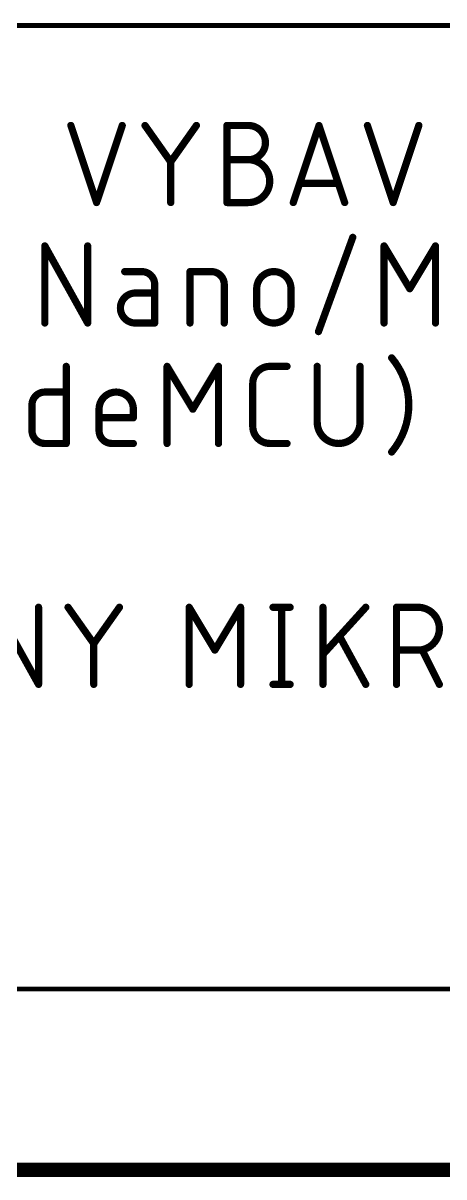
# Model space of a CAD drawing. Extents: x -165 to 95, y -26 to 154.
# Drawn here: x 12.75 to 21.62, y -25.55 to -1.22 of the extents above; entities that cross this region are included whole.
import ezdxf

# ---------------------------------------------------------------- set-up
doc = ezdxf.new("R2010")
doc.units = 0
doc.layers.add('90', color=214, linetype='CONTINUOUS')
doc.layers.add('94', color=14, linetype='CONTINUOUS')

msp = doc.modelspace()

# ---------------------------------------------------------------- linework, layer by layer
at = {"layer": '90', "const_width": 0.1524}
for points in [[(18.9753, -7.7244), (19.6978, -5.7376)], [(13.2056, -7.5438), (13.2056, -5.9182)], [(13.2056, -5.9182), (14.1087, -7.5438)], [(14.1087, -7.5438), (14.1087, -5.9182)], [(20.3578, -7.5438), (20.3578, -5.9182)], [(20.3578, -5.9182), (20.8996, -6.8213)], [(20.8996, -6.8213), (21.4415, -5.9182)], [(21.4415, -5.9182), (21.4415, -7.5438)], [(15.2512, -6.4601), (14.8899, -6.4601)], [(16.2659, -7.5438), (16.2659, -6.4601)], [(16.2659, -6.4601), (16.7174, -6.4601)], [(15.5221, -7.5438), (15.5221, -6.731)], [(16.9884, -6.731), (16.9884, -7.5438)], [(17.6727, -7.1826), (17.6727, -6.8213)], [(18.3952, -6.8213), (18.3952, -7.1826)], [(15.5221, -6.9116), (15.1157, -6.9116)], [(15.1157, -7.5438), (15.5221, -7.5438)], [(13.6573, -8.4582), (13.6573, -10.0838)], [(15.7835, -10.0838), (15.7835, -8.4582)], [(15.7835, -8.4582), (16.3254, -9.3613)], [(16.3254, -9.3613), (16.8673, -8.4582)], [(16.8673, -8.4582), (16.8673, -10.0838)], [(17.9506, -8.4582), (18.3118, -8.4582)], [(18.948, -8.4582), (18.948, -9.6322)], [(19.8511, -9.6322), (19.8511, -8.4582)], [(17.5893, -9.7226), (17.5893, -8.8194)], [(13.2057, -9.0001), (13.6573, -9.0001)], [(12.9348, -9.8129), (12.9348, -9.271)], [(14.3489, -9.8129), (14.3489, -9.3613)], [(15.0714, -9.5419), (14.3489, -9.5419)], [(15.0714, -9.3613), (15.0714, -9.5419)], [(13.6573, -10.0838), (13.2057, -10.0838)], [(15.0714, -10.0838), (14.6199, -10.0838)], [(18.3118, -10.0838), (17.9506, -10.0838)], [(12.1705, -13.5382), (13.0736, -15.1638)], [(13.0736, -15.1638), (13.0736, -13.5382)], [(13.6954, -13.5382), (14.2373, -14.3058)], [(14.2373, -14.3058), (14.7791, -13.5382)], [(16.2485, -15.1638), (16.2485, -13.5382)], [(16.2485, -13.5382), (16.7904, -14.4413)], [(16.7904, -14.4413), (17.3322, -13.5382)], [(17.3322, -13.5382), (17.3322, -15.1638)], [(18.0166, -13.5382), (18.3778, -13.5382)], [(18.1972, -13.5382), (18.1972, -15.1638)], [(19.0693, -15.1638), (19.0693, -13.5382)], [(19.9724, -13.5382), (19.0693, -14.5316)], [(20.6205, -15.1638), (20.6205, -13.5382)], [(20.6205, -13.5382), (21.0721, -13.5382)], [(19.9724, -15.1638), (19.4306, -14.1704)], [(14.2373, -15.1638), (14.2373, -14.3058)], [(21.0721, -14.4413), (20.6205, -14.4413)], [(21.5236, -15.1638), (21.1624, -14.4413)], [(18.0166, -15.1638), (18.3778, -15.1638)]]:
    msp.add_lwpolyline(points, dxfattribs=at)
at = {"layer": '90'}
for points, const_width in [([(19.7336, -5.7506, 1), (19.662, -5.7246)], 0.0762), ([(13.2437, -5.9182, 1), (13.1675, -5.9182)], 0.0762), ([(13.2389, -5.8997, 1), (13.1723, -5.9367)], 0.0762), ([(14.1468, -5.9182, 1), (14.0706, -5.9182)], 0.0762), ([(20.3959, -5.9182, 1), (20.3197, -5.9182)], 0.0762), ([(20.3904, -5.8986, 1), (20.3251, -5.9378)], 0.0762), ([(21.4796, -5.9182, 1), (21.4034, -5.9182)], 0.0762), ([(21.4742, -5.9378, 1), (21.4088, -5.8986)], 0.0762), ([(14.8899, -6.422, 1), (14.8899, -6.4982)], 0.0762), ([(15.5221, -6.731, 0.4142), (15.2512, -6.4601)], 0.1524), ([(15.2512, -6.422, 1), (15.2512, -6.4982)], 0.0762), ([(15.2512, -6.4982, 1), (15.2512, -6.422)], 0.0762), ([(16.304, -6.4601, 1), (16.2278, -6.4601)], 0.0762), ([(16.2659, -6.422, 1), (16.2659, -6.4982)], 0.0762), ([(16.9884, -6.731, 0.4142), (16.7174, -6.4601)], 0.1524), ([(16.7174, -6.422, 1), (16.7174, -6.4982)], 0.0762), ([(16.7174, -6.4982, 1), (16.7174, -6.422)], 0.0762), ([(18.3952, -6.8213, 1), (17.6727, -6.8213)], 0.1524), ([(15.5602, -6.731, 1), (15.484, -6.731)], 0.0762), ([(15.484, -6.731, 1), (15.5602, -6.731)], 0.0762), ([(17.0265, -6.731, 1), (16.9503, -6.731)], 0.0762), ([(16.9503, -6.731, 1), (17.0265, -6.731)], 0.0762), ([(17.7108, -6.8213, 1), (17.6346, -6.8213)], 0.0762), ([(17.6346, -6.8213, 1), (17.7108, -6.8213)], 0.0762), ([(18.4333, -6.8213, 1), (18.3571, -6.8213)], 0.0762), ([(18.3571, -6.8213, 1), (18.4333, -6.8213)], 0.0762), ([(20.867, -6.8017, 1), (20.9323, -6.8409)], 0.0762), ([(20.867, -6.8409, 1), (20.9323, -6.8017)], 0.0762), ([(15.1157, -6.9116, 1), (15.1157, -7.5438)], 0.1524), ([(15.1157, -6.8735, 1), (15.1157, -6.9497)], 0.0762), ([(15.1157, -6.9497, 1), (15.1157, -6.8735)], 0.0762), ([(15.5221, -6.9497, 1), (15.5221, -6.8735)], 0.0762), ([(17.6727, -7.1826, 1), (18.3952, -7.1826)], 0.1524), ([(17.7108, -7.1826, 1), (17.6346, -7.1826)], 0.0762), ([(17.6346, -7.1826, 1), (17.7108, -7.1826)], 0.0762), ([(18.4333, -7.1826, 1), (18.3571, -7.1826)], 0.0762), ([(18.3571, -7.1826, 1), (18.4333, -7.1826)], 0.0762), ([(13.1675, -7.5438, 1), (13.2437, -7.5438)], 0.0762), ([(14.0706, -7.5438, 1), (14.1468, -7.5438)], 0.0762), ([(14.0754, -7.5623, 1), (14.142, -7.5253)], 0.0762), ([(15.1157, -7.5057, 1), (15.1157, -7.5819)], 0.0762), ([(15.1157, -7.5819, 1), (15.1157, -7.5057)], 0.0762), ([(15.484, -7.5438, 1), (15.5602, -7.5438)], 0.0762), ([(15.5221, -7.5819, 1), (15.5221, -7.5057)], 0.0762), ([(16.2278, -7.5438, 1), (16.304, -7.5438)], 0.0762), ([(16.9503, -7.5438, 1), (17.0265, -7.5438)], 0.0762), ([(20.3197, -7.5438, 1), (20.3959, -7.5438)], 0.0762), ([(21.4034, -7.5438, 1), (21.4796, -7.5438)], 0.0762), ([(18.9395, -7.7114, 1), (19.0111, -7.7374)], 0.0762), ([(20.8791, -9.271, 0.1762), (20.5179, -8.2776)], 0.1524), ([(20.5471, -8.2531, 1), (20.4887, -8.3021)], 0.0762), ([(13.6954, -8.4582, 1), (13.6192, -8.4582)], 0.0762), ([(15.8216, -8.4582, 1), (15.7454, -8.4582)], 0.0762), ([(15.8162, -8.4386, 1), (15.7509, -8.4778)], 0.0762), ([(16.9054, -8.4582, 1), (16.8292, -8.4582)], 0.0762), ([(16.8999, -8.4778, 1), (16.8346, -8.4386)], 0.0762), ([(17.9506, -8.4582, 0.4142), (17.5893, -8.8194)], 0.1524), ([(17.9506, -8.4201, 1), (17.9506, -8.4963)], 0.0762), ([(17.9506, -8.4963, 1), (17.9506, -8.4201)], 0.0762), ([(18.3118, -8.4963, 1), (18.3118, -8.4201)], 0.0762), ([(18.9861, -8.4582, 1), (18.9099, -8.4582)], 0.0762), ([(19.8892, -8.4582, 1), (19.813, -8.4582)], 0.0762), ([(17.6274, -8.8194, 1), (17.5512, -8.8194)], 0.0762), ([(13.2057, -9.0001, 0.4142), (12.9348, -9.271)], 0.1524), ([(13.2057, -8.962, 1), (13.2057, -9.0382)], 0.0762), ([(13.2057, -9.0382, 1), (13.2057, -8.962)], 0.0762), ([(13.6573, -9.0382, 1), (13.6573, -8.962)], 0.0762), ([(15.0714, -9.3613, 1), (14.3489, -9.3613)], 0.1524), ([(17.5512, -8.8194, 1), (17.6274, -8.8194)], 0.0762), ([(12.9729, -9.271, 1), (12.8967, -9.271)], 0.0762), ([(12.8967, -9.271, 1), (12.9729, -9.271)], 0.0762), ([(20.5179, -10.2644, 0.1762), (20.8791, -9.271)], 0.1524), ([(20.9172, -9.271, 1), (20.841, -9.271)], 0.0762), ([(20.841, -9.271, 1), (20.9172, -9.271)], 0.0762), ([(14.387, -9.3613, 1), (14.3108, -9.3613)], 0.0762), ([(14.3108, -9.3613, 1), (14.387, -9.3613)], 0.0762), ([(14.3489, -9.5038, 1), (14.3489, -9.58)], 0.0762), ([(15.1095, -9.3613, 1), (15.0333, -9.3613)], 0.0762), ([(15.0333, -9.3613, 1), (15.1095, -9.3613)], 0.0762), ([(15.0714, -9.58, 1), (15.0714, -9.5038)], 0.0762), ([(16.2927, -9.3417, 1), (16.3581, -9.3809)], 0.0762), ([(16.2927, -9.3809, 1), (16.3581, -9.3417)], 0.0762), ([(15.0333, -9.5419, 1), (15.1095, -9.5419)], 0.0762), ([(17.5893, -9.7226, 0.4142), (17.9506, -10.0838)], 0.1524), ([(17.6274, -9.7226, 1), (17.5512, -9.7226)], 0.0762), ([(17.5512, -9.7226, 1), (17.6274, -9.7226)], 0.0762), ([(18.948, -9.6322, 1), (19.8511, -9.6322)], 0.1524), ([(18.9861, -9.6322, 1), (18.9099, -9.6322)], 0.0762), ([(18.9099, -9.6322, 1), (18.9861, -9.6322)], 0.0762), ([(19.8892, -9.6322, 1), (19.813, -9.6322)], 0.0762), ([(19.813, -9.6322, 1), (19.8892, -9.6322)], 0.0762), ([(12.9348, -9.8129, 0.4142), (13.2057, -10.0838)], 0.1524), ([(12.9729, -9.8129, 1), (12.8967, -9.8129)], 0.0762), ([(12.8967, -9.8129, 1), (12.9729, -9.8129)], 0.0762), ([(14.3489, -9.8129, 0.4142), (14.6199, -10.0838)], 0.1524), ([(14.387, -9.8129, 1), (14.3108, -9.8129)], 0.0762), ([(14.3108, -9.8129, 1), (14.387, -9.8129)], 0.0762), ([(13.2057, -10.0457, 1), (13.2057, -10.1219)], 0.0762), ([(13.2057, -10.1219, 1), (13.2057, -10.0457)], 0.0762), ([(13.6192, -10.0838, 1), (13.6954, -10.0838)], 0.0762), ([(13.6573, -10.1219, 1), (13.6573, -10.0457)], 0.0762), ([(14.6199, -10.0457, 1), (14.6199, -10.1219)], 0.0762), ([(14.6199, -10.1219, 1), (14.6199, -10.0457)], 0.0762), ([(15.0714, -10.1219, 1), (15.0714, -10.0457)], 0.0762), ([(15.7454, -10.0838, 1), (15.8216, -10.0838)], 0.0762), ([(16.8292, -10.0838, 1), (16.9054, -10.0838)], 0.0762), ([(17.9506, -10.0457, 1), (17.9506, -10.1219)], 0.0762), ([(17.9506, -10.1219, 1), (17.9506, -10.0457)], 0.0762), ([(18.3118, -10.1219, 1), (18.3118, -10.0457)], 0.0762), ([(20.4887, -10.2399, 1), (20.5471, -10.2889)], 0.0762), ([(13.1117, -13.5382, 1), (13.0355, -13.5382)], 0.0762), ([(13.7265, -13.5162, 1), (13.6643, -13.5602)], 0.0762), ([(14.8103, -13.5602, 1), (14.748, -13.5162)], 0.0762), ([(16.2866, -13.5382, 1), (16.2104, -13.5382)], 0.0762), ([(16.2812, -13.5186, 1), (16.2158, -13.5578)], 0.0762), ([(17.3703, -13.5382, 1), (17.2941, -13.5382)], 0.0762), ([(17.3649, -13.5578, 1), (17.2996, -13.5186)], 0.0762), ([(18.0166, -13.5001, 1), (18.0166, -13.5763)], 0.0762), ([(18.2353, -13.5382, 1), (18.1591, -13.5382)], 0.0762), ([(18.3778, -13.5763, 1), (18.3778, -13.5001)], 0.0762), ([(19.1074, -13.5382, 1), (19.0312, -13.5382)], 0.0762), ([(20.0006, -13.5638, 1), (19.9443, -13.5126)], 0.0762), ([(20.6586, -13.5382, 1), (20.5824, -13.5382)], 0.0762), ([(20.6205, -13.5001, 1), (20.6205, -13.5763)], 0.0762), ([(21.0721, -14.4413, 1), (21.0721, -13.5382)], 0.1524), ([(21.0721, -13.5001, 1), (21.0721, -13.5763)], 0.0762), ([(21.0721, -13.5763, 1), (21.0721, -13.5001)], 0.0762), ([(19.464, -14.1521, 1), (19.3971, -14.1886)], 0.0762), ([(14.2754, -14.3058, 1), (14.1992, -14.3058)], 0.0762), ([(14.2062, -14.2839, 1), (14.2684, -14.3278)], 0.0762), ([(14.2062, -14.3278, 1), (14.2684, -14.2839)], 0.0762), ([(16.7577, -14.4217, 1), (16.8231, -14.4609)], 0.0762), ([(16.7577, -14.4609, 1), (16.8231, -14.4217)], 0.0762), ([(19.0411, -14.506, 1), (19.0975, -14.5573)], 0.0762), ([(20.6205, -14.4032, 1), (20.6205, -14.4794)], 0.0762), ([(21.0721, -14.4032, 1), (21.0721, -14.4794)], 0.0762), ([(21.0721, -14.4794, 1), (21.0721, -14.4032)], 0.0762), ([(21.1965, -14.4243, 1), (21.1283, -14.4584)], 0.0762), ([(13.0355, -15.1638, 1), (13.1117, -15.1638)], 0.0762), ([(13.0403, -15.1823, 1), (13.1069, -15.1453)], 0.0762), ([(14.1992, -15.1638, 1), (14.2754, -15.1638)], 0.0762), ([(16.2104, -15.1638, 1), (16.2866, -15.1638)], 0.0762), ([(17.2941, -15.1638, 1), (17.3703, -15.1638)], 0.0762), ([(18.0166, -15.1257, 1), (18.0166, -15.2019)], 0.0762), ([(18.1591, -15.1638, 1), (18.2353, -15.1638)], 0.0762), ([(18.3778, -15.2019, 1), (18.3778, -15.1257)], 0.0762), ([(19.0312, -15.1638, 1), (19.1074, -15.1638)], 0.0762), ([(19.939, -15.182, 1), (20.0059, -15.1456)], 0.0762), ([(20.5824, -15.1638, 1), (20.6586, -15.1638)], 0.0762), ([(21.4896, -15.1808, 1), (21.5577, -15.1468)], 0.0762)]:
    msp.add_lwpolyline(points, format="xyb", dxfattribs=dict(at, const_width=const_width))
at = {"layer": '94'}
for points, const_width in [([(-3.81, -1.27), (50.165, -1.27)], 0.1016), ([(13.7545, -3.3782), (14.2963, -5.0038)], 0.1524), ([(14.2963, -5.0038), (14.8382, -3.3782)], 0.1524), ([(15.3176, -3.3782), (15.8595, -4.1458)], 0.1524), ([(15.8595, -4.1458), (16.4013, -3.3782)], 0.1524), ([(17.0442, -5.0038), (17.0442, -3.3782)], 0.1524), ([(17.0442, -3.3782), (17.4958, -3.3782)], 0.1524), ([(18.4439, -5.0038), (18.9857, -3.3782)], 0.1524), ([(18.9857, -3.3782), (19.5276, -5.0038)], 0.1524), ([(20.007, -3.3782), (20.5488, -5.0038)], 0.1524), ([(20.5488, -5.0038), (21.0907, -3.3782)], 0.1524), ([(15.8595, -5.0038), (15.8595, -4.1458)], 0.1524), ([(17.0442, -4.1007), (17.4958, -4.1007)], 0.1524), ([(19.3921, -4.5974), (18.5793, -4.5974)], 0.1524), ([(17.4958, -5.0038), (17.0442, -5.0038)], 0.1524), ([(-161.29, -21.59), (91.44, -21.59)], 0.1), ([(-165.1, -25.4), (95.25, -25.4)], 0.3)]:
    msp.add_lwpolyline(points, dxfattribs=dict(at, const_width=const_width))
for points, const_width in [([(13.7906, -3.3662, 1), (13.7183, -3.3902)], 0.0762), ([(14.8744, -3.3902, 1), (14.8021, -3.3662)], 0.0762), ([(15.3487, -3.3562, 1), (15.2865, -3.4002)], 0.0762), ([(16.4325, -3.4002, 1), (16.3702, -3.3562)], 0.0762), ([(17.0823, -3.3782, 1), (17.0061, -3.3782)], 0.0762), ([(17.0442, -3.3401, 1), (17.0442, -3.4163)], 0.0762), ([(17.4958, -4.1007, 1), (17.4958, -3.3782)], 0.1524), ([(17.4958, -3.3401, 1), (17.4958, -3.4163)], 0.0762), ([(17.4958, -3.4163, 1), (17.4958, -3.3401)], 0.0762), ([(19.0219, -3.3662, 1), (18.9496, -3.3902)], 0.0762), ([(19.0219, -3.3902, 1), (18.9496, -3.3662)], 0.0762), ([(20.0431, -3.3662, 1), (19.9708, -3.3902)], 0.0762), ([(21.1269, -3.3902, 1), (21.0546, -3.3662)], 0.0762), ([(15.8283, -4.1239, 1), (15.8906, -4.1678)], 0.0762), ([(15.8976, -4.1458, 1), (15.8214, -4.1458)], 0.0762), ([(15.8283, -4.1678, 1), (15.8906, -4.1239)], 0.0762), ([(17.0442, -4.0626, 1), (17.0442, -4.1388)], 0.0762), ([(17.4958, -5.0038, 1), (17.4958, -4.1007)], 0.1524), ([(17.4958, -4.0626, 1), (17.4958, -4.1388)], 0.0762), ([(17.4958, -4.0626, 1), (17.4958, -4.1388)], 0.0762), ([(17.4958, -4.1388, 1), (17.4958, -4.0626)], 0.0762), ([(18.5793, -4.5593, 1), (18.5793, -4.6355)], 0.0762), ([(19.3921, -4.6355, 1), (19.3921, -4.5593)], 0.0762), ([(14.2602, -4.9918, 1), (14.3325, -5.0158)], 0.0762), ([(14.2602, -5.0158, 1), (14.3325, -4.9918)], 0.0762), ([(15.8214, -5.0038, 1), (15.8976, -5.0038)], 0.0762), ([(17.0442, -4.9657, 1), (17.0442, -5.0419)], 0.0762), ([(17.0061, -5.0038, 1), (17.0823, -5.0038)], 0.0762), ([(17.4958, -4.9657, 1), (17.4958, -5.0419)], 0.0762), ([(17.4958, -5.0419, 1), (17.4958, -4.9657)], 0.0762), ([(18.4077, -4.9918, 1), (18.48, -5.0158)], 0.0762), ([(19.4914, -5.0158, 1), (19.5637, -4.9918)], 0.0762), ([(20.5127, -4.9918, 1), (20.585, -5.0158)], 0.0762), ([(20.5127, -5.0158, 1), (20.585, -4.9918)], 0.0762)]:
    msp.add_lwpolyline(points, format="xyb", dxfattribs=dict(at, const_width=const_width))

doc.saveas('drawing.dxf')
